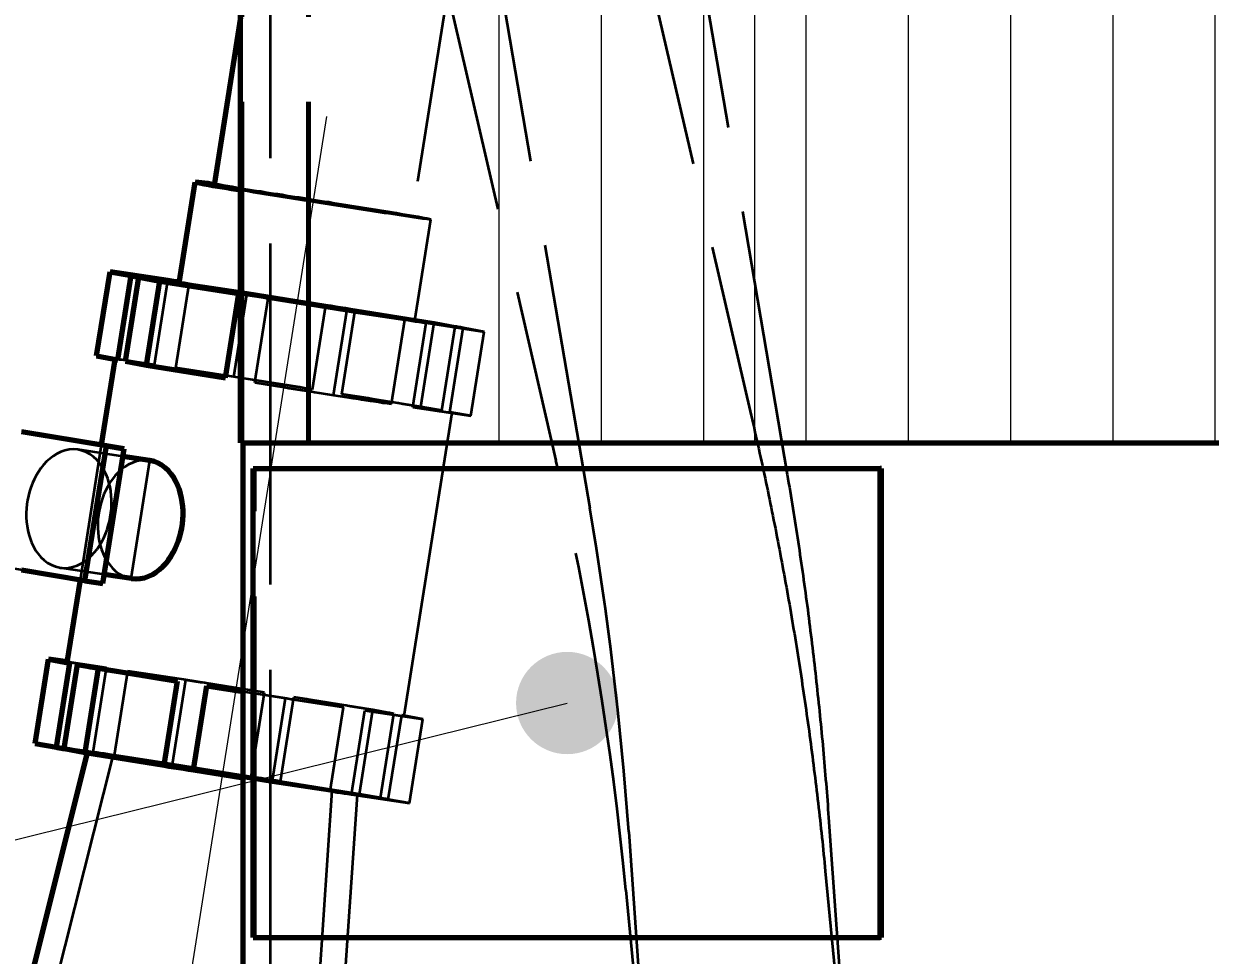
# Model space of a CAD drawing. Header units: millimetres. Extents: x 0 to 2382, y 0 to 420.
# Drawn here: x 144.43 to 158.43, y 237.65 to 248.58 of the extents above; entities that cross this region are included whole.
import ezdxf

# ---------------------------------------------------------------- set-up
doc = ezdxf.new("R2010")
doc.units = ezdxf.units.MM
doc.linetypes.add('IRAM-E-TRAZOS', pattern=[5, 4, -1])
doc.linetypes.add('IRAM-F-TRAZO-PUNTO', pattern=[20, 15, -2, 1, -2])
for name, color, linetype, lineweight in [('01-VISIBLE', 7, 'CONTINUOUS', 70), ('02-OCULTA', 4, 'IRAM-E-TRAZOS', 35), ('03-EJE', 1, 'IRAM-F-TRAZO-PUNTO', 18), ('04-COTA', 3, 'CONTINUOUS', 18), ('05-RAYADO', 8, 'CONTINUOUS', 18), ('08-FINA', 5, 'CONTINUOUS', 18)]:
    doc.layers.add(name, color=color, linetype=linetype, lineweight=lineweight)
doc.styles.add('ISO3098', font='isocpeur.ttf')
doc.dimstyles.new('FLAMA-IRAM', dxfattribs={"dimtxt": 3.5, "dimasz": 3.5, "dimexe": 2, "dimexo": 1.5, "dimgap": 1, "dimtad": 1, "dimdec": 1, "dimtxsty": 'ISO3098', "dimblk": 'IRAM_FLECHA', "dimblk1": 'IRAM_FLECHA', "dimblk2": 'IRAM_FLECHA', "dimcen": 2.5, "dimclrd": 256, "dimclre": 256, "dimclrt": 256, "dimazin": 3, "dimtfac": 1, "dimtmove": 0, "dimatfit": 3, "dimlwd": 18, "dimlwe": 18})

# ---------------------------------------------------------------- blocks, each defined once
blk = doc.blocks.new('IRAM_FLECHA')
blk.add_solid([(0, 0), (-1, 0.125), (-1, -0.125)])

msp = doc.modelspace()

# ---------------------------------------------------------------- hatches: boundary and pattern name
at = {"layer": '05-RAYADO'}
h = msp.add_hatch(dxfattribs=at)
h.set_pattern_fill('ANSI31', scale=0.94488, angle=45)
h.paths.add_polyline_path([(178.217, 243.66), (178.217, 264.34), (147.783, 264.34), (147.783, 243.66)])
h = msp.add_hatch(dxfattribs=at)
h.set_pattern_fill('ANSI31', scale=0.377953, angle=45)
h.paths.add_polyline_path([(175.944, 243.66), (175.944, 264.34), (150.056, 264.34), (150.056, 243.66)])
at = {"layer": '08-FINA'}
h = msp.add_hatch(color=7, dxfattribs=at)
h.dxf.hatch_style = 1
edge = h.paths.add_edge_path()
edge.add_arc((150.8, 240.61), 0.6, 0, 360)

# ---------------------------------------------------------------- linework, layer by layer
at = {"layer": '01-VISIBLE'}
for p, q in [((146.97, 243.66), (146.97, 264.34)), ((146.97, 248.652), (146.659, 246.686)), ((146.249, 245.536), (146.436, 246.721)), ((145.281, 244.681), (145.438, 245.668)), ((146.116, 245.566), (145.438, 245.668)), ((145.438, 245.668), (145.685, 245.623)), ((145.528, 244.635), (145.685, 245.623)), ((145.62, 244.618), (145.776, 245.606)), ((145.776, 245.606), (146.023, 245.56)), ((145.867, 244.572), (146.023, 245.56)), ((146.023, 245.56), (146.948, 245.412)), ((146.792, 244.424), (146.948, 245.412)), ((145.281, 244.681), (145.528, 244.635)), ((145.34, 243.637), (145.499, 244.64)), ((145.62, 244.618), (145.867, 244.572)), ((145.867, 244.572), (146.792, 244.424)), ((145.604, 243.593), (144.4, 243.792)), ((145.395, 243.625), (144.4, 243.789)), ((145.144, 242.045), (145.395, 243.625)), ((145.354, 242.013), (145.604, 243.593)), ((145.395, 243.625), (145.604, 243.593)), ((147, 232.587), (147, 243.66)), ((145.9, 243.455), (145.59, 243.502)), ((147.115, 237.86), (147.115, 243.36)), ((154.469, 237.86), (154.469, 243.36)), ((154.485, 243.36), (154.469, 243.36)), ((154.485, 237.86), (154.485, 243.36)), ((145.144, 242.045), (144.4, 242.168)), ((144.936, 241.086), (145.09, 242.054)), ((145.144, 242.045), (145.354, 242.013)), ((145.69, 242.071), (145.371, 242.119)), ((144.562, 240.137), (144.718, 241.125)), ((144.718, 241.125), (144.965, 241.079)), ((144.937, 241.092), (144.718, 241.125)), ((144.809, 240.092), (144.965, 241.079)), ((144.9, 240.075), (145.057, 241.062)), ((145.057, 241.062), (145.304, 241.017)), ((145.147, 240.029), (145.304, 241.017)), ((145.304, 241.017), (146.229, 240.868)), ((146.072, 239.881), (146.229, 240.868)), ((146.416, 239.826), (146.572, 240.813)), ((146.572, 240.813), (147, 240.745)), ((144.562, 240.137), (144.809, 240.092)), ((144.9, 240.075), (145.147, 240.029)), ((145.172, 240.025), (144.4, 236.96)), ((145.147, 240.029), (146.072, 239.881)), ((146.416, 239.826), (147, 239.732)), ((154.485, 237.86), (154.469, 237.86))]:
    msp.add_line(p, q, dxfattribs=at)
for points in [[(146.659, 246.691), (146.622, 246.696), (146.585, 246.702), (146.548, 246.707), (146.511, 246.712), (146.474, 246.717), (146.436, 246.721)], [(146.436, 246.721), (146.489, 246.71), (146.543, 246.7), (146.596, 246.691), (146.649, 246.682), (146.703, 246.673), (146.756, 246.664), (146.81, 246.655), (146.863, 246.646), (146.917, 246.637), (146.97, 246.628)], [(146.97, 246.631), (146.918, 246.639), (146.866, 246.648), (146.814, 246.657), (146.762, 246.666), (146.71, 246.675), (146.659, 246.686)], [(145.685, 245.623), (145.7, 245.62), (145.715, 245.617), (145.73, 245.614), (145.746, 245.611), (145.761, 245.608), (145.776, 245.606)], [(146.25, 245.545), (146.228, 245.549), (146.205, 245.552), (146.183, 245.556), (146.161, 245.559), (146.138, 245.562), (146.116, 245.566)], [(146.249, 245.536), (146.3, 245.525), (146.351, 245.516), (146.403, 245.507), (146.454, 245.498), (146.506, 245.489), (146.557, 245.48), (146.609, 245.472), (146.66, 245.463), (146.712, 245.455), (146.764, 245.446), (146.815, 245.438), (146.867, 245.429), (146.918, 245.421), (146.97, 245.413)], [(146.948, 245.412), (146.952, 245.411), (146.955, 245.41), (146.959, 245.41), (146.963, 245.409), (146.966, 245.409), (146.97, 245.408)], [(146.97, 243.66), (147.02, 243.66), (147.07, 243.66), (147.12, 243.66), (147.17, 243.66), (147.22, 243.66), (147.271, 243.66), (147.321, 243.66), (147.371, 243.66), (147.421, 243.66), (147.471, 243.66), (147.521, 243.66), (147.571, 243.66), (147.621, 243.66), (147.671, 243.66), (147.721, 243.66), (147.772, 243.66), (147.822, 243.66), (147.872, 243.66), (147.922, 243.66), (147.972, 243.66), (148.022, 243.66), (148.072, 243.66), (148.122, 243.66), (148.172, 243.66), (148.222, 243.66), (148.272, 243.66), (148.323, 243.66), (148.373, 243.66), (148.423, 243.66), (148.473, 243.66), (148.523, 243.66), (148.573, 243.66), (148.623, 243.66), (148.673, 243.66), (148.723, 243.66), (148.773, 243.66), (148.824, 243.66), (148.874, 243.66), (148.924, 243.66), (148.974, 243.66), (149.024, 243.66), (149.074, 243.66), (149.124, 243.66), (149.174, 243.66), (149.224, 243.66), (149.274, 243.66), (149.324, 243.66), (149.375, 243.66), (149.425, 243.66), (149.475, 243.66), (149.525, 243.66), (149.575, 243.66), (149.625, 243.66), (149.675, 243.66), (149.725, 243.66), (149.775, 243.66), (149.825, 243.66), (149.875, 243.66), (149.926, 243.66), (149.976, 243.66), (150.026, 243.66), (150.076, 243.66), (150.126, 243.66), (150.176, 243.66), (150.226, 243.66), (150.276, 243.66), (150.326, 243.66), (150.376, 243.66), (150.427, 243.66), (150.477, 243.66), (150.527, 243.66), (150.577, 243.66), (150.627, 243.66), (150.677, 243.66), (150.727, 243.66), (150.777, 243.66), (150.827, 243.66), (150.877, 243.66), (150.927, 243.66), (150.978, 243.66), (151.028, 243.66), (151.078, 243.66), (151.128, 243.66), (151.178, 243.66), (151.228, 243.66), (151.278, 243.66), (151.328, 243.66), (151.378, 243.66), (151.428, 243.66), (151.479, 243.66), (151.529, 243.66), (151.579, 243.66), (151.629, 243.66), (151.679, 243.66), (151.729, 243.66), (151.779, 243.66), (151.829, 243.66), (151.879, 243.66), (151.929, 243.66), (151.979, 243.66), (152.03, 243.66), (152.08, 243.66), (152.13, 243.66), (152.18, 243.66), (152.23, 243.66), (152.28, 243.66), (152.33, 243.66), (152.38, 243.66), (152.43, 243.66), (152.48, 243.66), (152.531, 243.66), (152.581, 243.66), (152.631, 243.66), (152.681, 243.66), (152.731, 243.66), (152.781, 243.66), (152.831, 243.66), (152.881, 243.66), (152.931, 243.66), (152.981, 243.66), (153.031, 243.66), (153.082, 243.66), (153.132, 243.66), (153.182, 243.66), (153.232, 243.66), (153.282, 243.66), (153.332, 243.66), (153.382, 243.66), (153.432, 243.66), (153.482, 243.66), (153.532, 243.66), (153.582, 243.66), (153.633, 243.66), (153.683, 243.66), (153.733, 243.66), (153.783, 243.66), (153.833, 243.66), (153.883, 243.66), (153.933, 243.66), (153.983, 243.66), (154.033, 243.66), (154.083, 243.66), (154.134, 243.66), (154.184, 243.66), (154.234, 243.66), (154.284, 243.66), (154.334, 243.66), (154.384, 243.66), (154.434, 243.66), (154.484, 243.66), (154.534, 243.66), (154.584, 243.66), (154.634, 243.66), (154.685, 243.66), (154.735, 243.66), (154.785, 243.66), (154.835, 243.66), (154.885, 243.66), (154.935, 243.66), (154.985, 243.66), (155.035, 243.66), (155.085, 243.66), (155.135, 243.66), (155.186, 243.66), (155.236, 243.66), (155.286, 243.66), (155.336, 243.66), (155.386, 243.66), (155.436, 243.66), (155.486, 243.66), (155.536, 243.66), (155.586, 243.66), (155.636, 243.66), (155.686, 243.66), (155.737, 243.66), (155.787, 243.66), (155.837, 243.66), (155.887, 243.66), (155.937, 243.66), (155.987, 243.66), (156.037, 243.66), (156.087, 243.66), (156.137, 243.66), (156.187, 243.66), (156.238, 243.66), (156.288, 243.66), (156.338, 243.66), (156.388, 243.66), (156.438, 243.66), (156.488, 243.66), (156.538, 243.66), (156.588, 243.66), (156.638, 243.66), (156.688, 243.66), (156.738, 243.66), (156.789, 243.66), (156.839, 243.66), (156.889, 243.66), (156.939, 243.66), (156.989, 243.66), (157.039, 243.66), (157.089, 243.66), (157.139, 243.66), (157.189, 243.66), (157.239, 243.66), (157.289, 243.66), (157.34, 243.66), (157.39, 243.66), (157.44, 243.66), (157.49, 243.66), (157.54, 243.66), (157.59, 243.66), (157.64, 243.66), (157.69, 243.66), (157.74, 243.66), (157.79, 243.66), (157.841, 243.66), (157.891, 243.66), (157.941, 243.66), (157.991, 243.66), (158.041, 243.66), (158.091, 243.66), (158.141, 243.66), (158.191, 243.66), (158.241, 243.66), (158.291, 243.66), (158.341, 243.66), (158.392, 243.66), (158.442, 243.66)], [(145.69, 242.071), (145.741, 242.067), (145.792, 242.07), (145.842, 242.08), (145.89, 242.097), (145.936, 242.119), (145.979, 242.146), (146.02, 242.177), (146.057, 242.211), (146.092, 242.248), (146.124, 242.288), (146.153, 242.33), (146.179, 242.374), (146.202, 242.419), (146.223, 242.466), (146.241, 242.513), (146.257, 242.562), (146.27, 242.611), (146.28, 242.661), (146.288, 242.711), (146.293, 242.762), (146.295, 242.813), (146.295, 242.864), (146.292, 242.915), (146.286, 242.966), (146.278, 243.016), (146.266, 243.065), (146.251, 243.114), (146.233, 243.162), (146.211, 243.208), (146.186, 243.252), (146.156, 243.294), (146.123, 243.333), (146.086, 243.368), (146.046, 243.398), (146.001, 243.423), (145.954, 243.442), (145.905, 243.454)], [(145.905, 243.454), (145.904, 243.454), (145.903, 243.454), (145.902, 243.454), (145.901, 243.455), (145.901, 243.455), (145.9, 243.455)], [(147.115, 243.36), (147.165, 243.36), (147.215, 243.36), (147.265, 243.36), (147.315, 243.36), (147.365, 243.36), (147.415, 243.36), (147.465, 243.36), (147.515, 243.36), (147.565, 243.36), (147.615, 243.36), (147.665, 243.36), (147.715, 243.36), (147.765, 243.36), (147.815, 243.36), (147.865, 243.36), (147.915, 243.36), (147.966, 243.36), (148.016, 243.36), (148.066, 243.36), (148.116, 243.36), (148.166, 243.36), (148.216, 243.36), (148.266, 243.36), (148.316, 243.36), (148.366, 243.36), (148.416, 243.36), (148.466, 243.36), (148.516, 243.36), (148.566, 243.36), (148.616, 243.36), (148.666, 243.36), (148.716, 243.36), (148.766, 243.36), (148.816, 243.36), (148.866, 243.36), (148.916, 243.36), (148.966, 243.36), (149.016, 243.36), (149.066, 243.36), (149.116, 243.36), (149.166, 243.36), (149.216, 243.36), (149.266, 243.36), (149.316, 243.36), (149.366, 243.36), (149.416, 243.36), (149.466, 243.36), (149.516, 243.36), (149.566, 243.36), (149.616, 243.36), (149.666, 243.36), (149.716, 243.36), (149.767, 243.36), (149.817, 243.36), (149.867, 243.36), (149.917, 243.36), (149.967, 243.36), (150.017, 243.36), (150.067, 243.36), (150.117, 243.36), (150.167, 243.36), (150.217, 243.36), (150.267, 243.36), (150.317, 243.36), (150.367, 243.36), (150.417, 243.36), (150.467, 243.36), (150.517, 243.36), (150.567, 243.36), (150.617, 243.36), (150.667, 243.36), (150.717, 243.36), (150.767, 243.36), (150.817, 243.36), (150.867, 243.36), (150.917, 243.36), (150.967, 243.36), (151.017, 243.36), (151.067, 243.36), (151.117, 243.36), (151.167, 243.36), (151.217, 243.36), (151.267, 243.36), (151.317, 243.36), (151.367, 243.36), (151.417, 243.36), (151.467, 243.36), (151.517, 243.36), (151.568, 243.36), (151.618, 243.36), (151.668, 243.36), (151.718, 243.36), (151.768, 243.36), (151.818, 243.36), (151.868, 243.36), (151.918, 243.36), (151.968, 243.36), (152.018, 243.36), (152.068, 243.36), (152.118, 243.36), (152.168, 243.36), (152.218, 243.36), (152.268, 243.36), (152.318, 243.36), (152.368, 243.36), (152.418, 243.36), (152.468, 243.36), (152.518, 243.36), (152.568, 243.36), (152.618, 243.36), (152.668, 243.36), (152.718, 243.36), (152.768, 243.36), (152.818, 243.36), (152.868, 243.36), (152.918, 243.36), (152.968, 243.36), (153.018, 243.36), (153.068, 243.36), (153.118, 243.36), (153.168, 243.36), (153.218, 243.36), (153.268, 243.36), (153.318, 243.36), (153.369, 243.36), (153.419, 243.36), (153.469, 243.36), (153.519, 243.36), (153.569, 243.36), (153.619, 243.36), (153.669, 243.36), (153.719, 243.36), (153.769, 243.36), (153.819, 243.36), (153.869, 243.36), (153.919, 243.36), (153.969, 243.36), (154.019, 243.36), (154.069, 243.36), (154.119, 243.36), (154.169, 243.36), (154.219, 243.36), (154.269, 243.36), (154.319, 243.36), (154.369, 243.36), (154.419, 243.36), (154.469, 243.36)], [(145.686, 242.071), (145.686, 242.071), (145.687, 242.071), (145.688, 242.071), (145.689, 242.071), (145.69, 242.071), (145.69, 242.071)], [(144.936, 241.086), (144.941, 241.085), (144.946, 241.083), (144.951, 241.082), (144.955, 241.081), (144.96, 241.08), (144.965, 241.079)], [(145.057, 241.062), (145.108, 241.053), (145.159, 241.045), (145.209, 241.036), (145.26, 241.027), (145.311, 241.019), (145.362, 241.01), (145.413, 241.001), (145.464, 240.993), (145.515, 240.985), (145.566, 240.976), (145.617, 240.968), (145.668, 240.959), (145.719, 240.951), (145.77, 240.943), (145.821, 240.934), (145.872, 240.926), (145.923, 240.918), (145.974, 240.909), (146.025, 240.901), (146.076, 240.893), (146.127, 240.885), (146.178, 240.877), (146.229, 240.868)], [(146.572, 240.813), (146.626, 240.805), (146.679, 240.796), (146.733, 240.788), (146.786, 240.779), (146.84, 240.771), (146.893, 240.762), (146.947, 240.754), (147, 240.745)], [(144.809, 240.092), (144.824, 240.089), (144.839, 240.086), (144.854, 240.083), (144.87, 240.08), (144.885, 240.077), (144.9, 240.075)], [(146.072, 239.881), (146.129, 239.871), (146.187, 239.862), (146.244, 239.853), (146.301, 239.844), (146.359, 239.835), (146.416, 239.826)], [(147.115, 237.86), (147.165, 237.86), (147.215, 237.86), (147.265, 237.86), (147.315, 237.86), (147.365, 237.86), (147.415, 237.86), (147.465, 237.86), (147.515, 237.86), (147.565, 237.86), (147.615, 237.86), (147.665, 237.86), (147.715, 237.86), (147.765, 237.86), (147.815, 237.86), (147.865, 237.86), (147.915, 237.86), (147.966, 237.86), (148.016, 237.86), (148.066, 237.86), (148.116, 237.86), (148.166, 237.86), (148.216, 237.86), (148.266, 237.86), (148.316, 237.86), (148.366, 237.86), (148.416, 237.86), (148.466, 237.86), (148.516, 237.86), (148.566, 237.86), (148.616, 237.86), (148.666, 237.86), (148.716, 237.86), (148.766, 237.86), (148.816, 237.86), (148.866, 237.86), (148.916, 237.86), (148.966, 237.86), (149.016, 237.86), (149.066, 237.86), (149.116, 237.86), (149.166, 237.86), (149.216, 237.86), (149.266, 237.86), (149.316, 237.86), (149.366, 237.86), (149.416, 237.86), (149.466, 237.86), (149.516, 237.86), (149.566, 237.86), (149.616, 237.86), (149.666, 237.86), (149.716, 237.86), (149.767, 237.86), (149.817, 237.86), (149.867, 237.86), (149.917, 237.86), (149.967, 237.86), (150.017, 237.86), (150.067, 237.86), (150.117, 237.86), (150.167, 237.86), (150.217, 237.86), (150.267, 237.86), (150.317, 237.86), (150.367, 237.86), (150.417, 237.86), (150.467, 237.86), (150.517, 237.86), (150.567, 237.86), (150.617, 237.86), (150.667, 237.86), (150.717, 237.86), (150.767, 237.86), (150.817, 237.86), (150.867, 237.86), (150.917, 237.86), (150.967, 237.86), (151.017, 237.86), (151.067, 237.86), (151.117, 237.86), (151.167, 237.86), (151.217, 237.86), (151.267, 237.86), (151.317, 237.86), (151.367, 237.86), (151.417, 237.86), (151.467, 237.86), (151.517, 237.86), (151.568, 237.86), (151.618, 237.86), (151.668, 237.86), (151.718, 237.86), (151.768, 237.86), (151.818, 237.86), (151.868, 237.86), (151.918, 237.86), (151.968, 237.86), (152.018, 237.86), (152.068, 237.86), (152.118, 237.86), (152.168, 237.86), (152.218, 237.86), (152.268, 237.86), (152.318, 237.86), (152.368, 237.86), (152.418, 237.86), (152.468, 237.86), (152.518, 237.86), (152.568, 237.86), (152.618, 237.86), (152.668, 237.86), (152.718, 237.86), (152.768, 237.86), (152.818, 237.86), (152.868, 237.86), (152.918, 237.86), (152.968, 237.86), (153.018, 237.86), (153.068, 237.86), (153.118, 237.86), (153.168, 237.86), (153.218, 237.86), (153.268, 237.86), (153.318, 237.86), (153.369, 237.86), (153.419, 237.86), (153.469, 237.86), (153.519, 237.86), (153.569, 237.86), (153.619, 237.86), (153.669, 237.86), (153.719, 237.86), (153.769, 237.86), (153.819, 237.86), (153.869, 237.86), (153.919, 237.86), (153.969, 237.86), (154.019, 237.86), (154.069, 237.86), (154.119, 237.86), (154.169, 237.86), (154.219, 237.86), (154.269, 237.86), (154.319, 237.86), (154.369, 237.86), (154.419, 237.86), (154.469, 237.86)]]:
    msp.add_lwpolyline(points, dxfattribs=at)
at = {"layer": '02-OCULTA'}
for p, q in [((147.32, 227), (147.32, 291)), ((153.581, 275.37), (148.98, 246.318)), ((147, 243.66), (147, 264.34)), ((147, 243.66), (147, 264.34)), ((147.755, 243.66), (147.755, 264.34)), ((147.783, 243.66), (147.783, 264.34)), ((152.013, 251.304), (153.381, 243.291)), ((152.013, 251.304), (153.381, 243.291)), ((149.696, 250.909), (151.064, 242.896)), ((149.696, 250.909), (151.064, 242.896)), ((151.376, 250.83), (152.957, 243.983)), ((149.086, 250.301), (150.668, 243.454)), ((149.014, 245.098), (149.202, 246.283)), ((145.959, 244.578), (146.116, 245.566)), ((146.211, 244.54), (146.368, 245.528)), ((147.046, 245.425), (146.368, 245.528)), ((146.889, 244.437), (147.046, 245.425)), ((147.971, 245.277), (147.046, 245.425)), ((147.136, 244.369), (147.292, 245.356)), ((147.292, 245.356), (148.217, 245.208)), ((147.814, 244.289), (147.971, 245.277)), ((148.06, 244.221), (148.217, 245.208)), ((148.158, 244.234), (148.315, 245.222)), ((148.217, 245.208), (148.895, 245.106)), ((149.239, 245.073), (148.315, 245.222)), ((148.738, 244.118), (148.895, 245.106)), ((148.991, 244.08), (149.147, 245.068)), ((149.083, 244.086), (149.239, 245.073)), ((149.147, 245.068), (149.825, 244.965)), ((149.486, 245.028), (149.239, 245.073)), ((149.33, 244.04), (149.486, 245.028)), ((149.422, 244.023), (149.578, 245.011)), ((149.825, 244.965), (149.578, 245.011)), ((149.669, 243.977), (149.825, 244.965)), ((145.959, 244.578), (145.281, 244.681)), ((145.499, 244.64), (145.5, 244.642)), ((146.889, 244.437), (146.211, 244.54)), ((147.814, 244.289), (146.889, 244.437)), ((147.136, 244.369), (148.06, 244.221)), ((148.06, 244.221), (148.738, 244.118)), ((149.083, 244.086), (148.158, 244.234)), ((148.887, 240.46), (149.45, 244.016)), ((148.991, 244.08), (149.669, 243.977)), ((149.33, 244.04), (149.083, 244.086)), ((149.669, 243.977), (149.422, 244.023)), ((145.59, 243.502), (145.061, 243.582)), ((145.09, 242.054), (145.34, 243.637)), ((147.783, 243.66), (147.755, 243.66)), ((145.686, 242.071), (145.905, 243.454)), ((147.145, 243.36), (147.115, 243.36)), ((147.145, 237.86), (147.145, 243.36)), ((145.354, 242.013), (141.866, 242.59)), ((145.371, 242.119), (144.851, 242.197)), ((145.396, 241.022), (144.937, 241.092)), ((145.24, 240.035), (145.396, 241.022)), ((145.492, 239.997), (145.648, 240.984)), ((146.326, 240.882), (145.648, 240.984)), ((146.17, 239.894), (146.326, 240.882)), ((147.251, 240.734), (146.326, 240.882)), ((147, 240.745), (147.497, 240.665)), ((147.095, 239.746), (147.251, 240.734)), ((147.341, 239.677), (147.497, 240.665)), ((147.439, 239.691), (147.595, 240.678)), ((147.497, 240.665), (148.175, 240.562)), ((148.52, 240.53), (147.595, 240.678)), ((148.019, 239.575), (148.175, 240.562)), ((148.271, 239.537), (148.427, 240.524)), ((148.363, 239.542), (148.52, 240.53)), ((148.427, 240.524), (149.105, 240.422)), ((148.767, 240.484), (148.52, 240.53)), ((148.61, 239.497), (148.767, 240.484)), ((148.702, 239.48), (148.859, 240.467)), ((149.105, 240.422), (148.859, 240.467)), ((148.949, 239.434), (149.105, 240.422)), ((145.24, 240.035), (144.562, 240.137)), ((145.471, 239.989), (140.565, 220.517)), ((145.175, 240.036), (145.172, 240.025)), ((146.17, 239.894), (145.492, 239.997)), ((147.095, 239.746), (146.17, 239.894)), ((147, 239.732), (147.341, 239.677)), ((147.341, 239.677), (148.019, 239.575)), ((148.363, 239.542), (147.439, 239.691)), ((148.039, 239.582), (146.689, 219.547)), ((148.336, 239.535), (147.316, 224.408)), ((148.271, 239.537), (148.949, 239.434)), ((148.61, 239.497), (148.363, 239.542)), ((148.949, 239.434), (148.702, 239.48)), ((153.865, 239.266), (154.085, 236.163)), ((153.865, 239.266), (154.085, 236.163)), ((151.521, 239.101), (151.741, 235.998)), ((151.521, 239.101), (151.741, 235.998)), ((153.826, 238.638), (154.031, 236.5)), ((151.487, 238.414), (151.692, 236.276)), ((147.145, 237.86), (147.115, 237.86))]:
    msp.add_line(p, q, dxfattribs=at)
for points in [[(148.798, 246.354), (148.748, 246.362), (148.699, 246.37), (148.649, 246.378), (148.599, 246.386), (148.55, 246.395), (148.5, 246.403), (148.45, 246.411), (148.4, 246.419), (148.351, 246.427), (148.301, 246.435), (148.251, 246.443), (148.202, 246.451), (148.152, 246.459), (148.102, 246.467), (148.052, 246.475), (148.003, 246.483), (147.953, 246.49), (147.903, 246.498), (147.854, 246.506), (147.804, 246.514), (147.754, 246.522), (147.704, 246.53), (147.655, 246.538), (147.605, 246.545), (147.555, 246.553), (147.505, 246.561), (147.456, 246.569), (147.406, 246.577), (147.356, 246.584), (147.306, 246.592), (147.257, 246.6), (147.207, 246.608), (147.157, 246.615), (147.107, 246.623), (147.058, 246.631), (147.008, 246.638), (146.958, 246.646), (146.908, 246.653), (146.859, 246.661), (146.809, 246.669), (146.759, 246.676), (146.709, 246.683), (146.659, 246.691)], [(146.659, 246.686), (146.708, 246.68), (146.758, 246.673), (146.807, 246.666), (146.857, 246.659), (146.906, 246.652), (146.956, 246.644), (147.005, 246.637), (147.054, 246.629), (147.104, 246.622), (147.153, 246.614), (147.203, 246.606), (147.252, 246.599), (147.302, 246.591), (147.351, 246.584), (147.4, 246.576), (147.45, 246.568), (147.499, 246.56), (147.549, 246.553), (147.598, 246.545), (147.647, 246.537), (147.697, 246.529), (147.746, 246.522), (147.796, 246.514), (147.845, 246.506), (147.894, 246.498), (147.944, 246.49), (147.993, 246.482), (148.043, 246.475), (148.092, 246.467), (148.141, 246.459), (148.191, 246.451), (148.24, 246.443), (148.289, 246.435), (148.339, 246.427), (148.388, 246.419), (148.438, 246.411), (148.487, 246.403), (148.536, 246.395), (148.586, 246.387), (148.635, 246.378), (148.684, 246.37), (148.734, 246.362), (148.783, 246.354), (148.832, 246.345), (148.881, 246.337), (148.931, 246.328), (148.98, 246.318)], [(148.98, 246.318), (148.929, 246.324), (148.879, 246.331), (148.828, 246.338), (148.778, 246.345), (148.728, 246.353), (148.678, 246.36), (148.627, 246.368), (148.577, 246.375), (148.527, 246.383), (148.476, 246.391), (148.426, 246.399), (148.376, 246.406), (148.326, 246.414), (148.275, 246.422), (148.225, 246.43), (148.175, 246.438), (148.125, 246.445), (148.075, 246.453), (148.024, 246.461), (147.974, 246.469), (147.924, 246.477), (147.874, 246.485), (147.823, 246.493), (147.773, 246.501), (147.723, 246.509), (147.673, 246.517), (147.623, 246.525), (147.572, 246.533), (147.522, 246.541), (147.472, 246.549), (147.422, 246.557), (147.371, 246.565), (147.321, 246.573), (147.271, 246.581), (147.221, 246.589), (147.171, 246.598), (147.121, 246.606), (147.07, 246.614), (147.02, 246.622), (146.97, 246.631)], [(146.97, 246.628), (147.02, 246.62), (147.069, 246.612), (147.119, 246.604), (147.168, 246.596), (147.218, 246.588), (147.267, 246.58), (147.317, 246.572), (147.366, 246.564), (147.416, 246.556), (147.465, 246.548), (147.515, 246.54), (147.565, 246.532), (147.614, 246.524), (147.664, 246.517), (147.713, 246.509), (147.763, 246.501), (147.812, 246.493), (147.862, 246.485), (147.912, 246.477), (147.961, 246.469), (148.011, 246.462), (148.06, 246.454), (148.11, 246.446), (148.159, 246.438), (148.209, 246.431), (148.259, 246.423), (148.308, 246.415), (148.358, 246.407), (148.407, 246.4), (148.457, 246.392), (148.507, 246.384), (148.556, 246.377), (148.606, 246.369), (148.655, 246.361), (148.705, 246.354), (148.755, 246.346), (148.804, 246.339), (148.854, 246.331), (148.904, 246.324), (148.953, 246.317), (149.003, 246.309), (149.053, 246.302), (149.102, 246.295), (149.152, 246.288), (149.202, 246.283)], [(149.202, 246.283), (149.152, 246.293), (149.101, 246.302), (149.051, 246.311), (149, 246.32), (148.95, 246.328), (148.899, 246.337), (148.849, 246.345), (148.798, 246.354)], [(148.61, 245.169), (148.56, 245.177), (148.51, 245.185), (148.46, 245.193), (148.409, 245.202), (148.359, 245.21), (148.309, 245.218), (148.259, 245.226), (148.209, 245.234), (148.159, 245.242), (148.108, 245.25), (148.058, 245.258), (148.008, 245.266), (147.958, 245.275), (147.907, 245.283), (147.857, 245.291), (147.807, 245.299), (147.757, 245.307), (147.707, 245.315), (147.656, 245.323), (147.606, 245.33), (147.556, 245.338), (147.506, 245.346), (147.455, 245.354), (147.405, 245.362), (147.355, 245.37), (147.305, 245.378), (147.254, 245.386), (147.204, 245.394), (147.154, 245.401), (147.104, 245.409), (147.053, 245.417), (147.003, 245.425), (146.953, 245.433), (146.903, 245.44), (146.852, 245.448), (146.802, 245.456), (146.752, 245.464), (146.702, 245.471), (146.651, 245.479), (146.601, 245.486), (146.551, 245.494), (146.5, 245.501), (146.45, 245.509), (146.4, 245.516), (146.349, 245.523), (146.299, 245.53), (146.249, 245.536)], [(146.368, 245.528), (146.348, 245.531), (146.329, 245.534), (146.309, 245.537), (146.289, 245.539), (146.27, 245.542), (146.25, 245.545)], [(146.97, 245.413), (147.02, 245.405), (147.07, 245.397), (147.119, 245.389), (147.169, 245.38), (147.219, 245.372), (147.269, 245.364), (147.319, 245.357), (147.368, 245.349), (147.418, 245.341), (147.468, 245.333), (147.518, 245.325), (147.568, 245.317), (147.618, 245.309), (147.667, 245.301), (147.717, 245.293), (147.767, 245.285), (147.817, 245.277), (147.867, 245.27), (147.917, 245.262), (147.966, 245.254), (148.016, 245.246), (148.066, 245.238), (148.116, 245.231), (148.166, 245.223), (148.216, 245.215), (148.266, 245.207), (148.315, 245.2), (148.365, 245.192), (148.415, 245.184), (148.465, 245.177), (148.515, 245.169), (148.565, 245.161), (148.615, 245.154), (148.664, 245.146), (148.714, 245.139), (148.764, 245.132), (148.814, 245.124), (148.864, 245.117), (148.914, 245.11), (148.964, 245.103), (149.014, 245.098)], [(146.97, 245.408), (147.024, 245.399), (147.077, 245.391), (147.131, 245.382), (147.185, 245.374), (147.238, 245.365), (147.292, 245.356)], [(148.315, 245.222), (148.257, 245.231), (148.2, 245.24), (148.143, 245.249), (148.085, 245.258), (148.028, 245.268), (147.971, 245.277)], [(149.014, 245.098), (148.964, 245.108), (148.914, 245.117), (148.863, 245.126), (148.813, 245.135), (148.762, 245.143), (148.711, 245.152), (148.661, 245.16), (148.61, 245.169)], [(148.895, 245.106), (148.937, 245.099), (148.979, 245.093), (149.021, 245.086), (149.063, 245.08), (149.105, 245.074), (149.147, 245.068)], [(149.578, 245.011), (149.563, 245.014), (149.548, 245.017), (149.532, 245.019), (149.517, 245.022), (149.502, 245.025), (149.486, 245.028)], [(145.959, 244.578), (145.908, 244.586), (145.857, 244.593), (145.806, 244.601), (145.755, 244.608), (145.704, 244.616), (145.653, 244.623), (145.602, 244.63), (145.551, 244.637), (145.5, 244.642)], [(145.5, 244.642), (145.504, 244.64), (145.509, 244.639), (145.514, 244.638), (145.519, 244.637), (145.523, 244.636), (145.528, 244.635)], [(145.62, 244.618), (145.671, 244.609), (145.722, 244.6), (145.773, 244.591), (145.824, 244.583), (145.874, 244.574), (145.925, 244.566), (145.976, 244.557), (146.027, 244.549), (146.078, 244.54), (146.129, 244.532), (146.18, 244.523), (146.231, 244.515), (146.282, 244.507), (146.333, 244.498), (146.384, 244.49), (146.435, 244.482), (146.486, 244.473), (146.537, 244.465), (146.588, 244.457), (146.639, 244.449), (146.69, 244.44), (146.741, 244.432), (146.792, 244.424)], [(147.814, 244.289), (147.764, 244.297), (147.714, 244.305), (147.664, 244.313), (147.614, 244.321), (147.564, 244.329), (147.514, 244.337), (147.464, 244.345), (147.414, 244.353), (147.364, 244.361), (147.314, 244.369), (147.263, 244.376), (147.213, 244.384), (147.163, 244.392), (147.113, 244.4), (147.063, 244.408), (147.013, 244.416), (146.963, 244.424), (146.913, 244.431), (146.863, 244.439), (146.813, 244.447), (146.763, 244.455), (146.712, 244.463), (146.662, 244.47), (146.612, 244.478), (146.562, 244.486), (146.512, 244.494), (146.462, 244.501), (146.412, 244.509), (146.362, 244.517), (146.312, 244.525), (146.262, 244.532), (146.211, 244.54)], [(147.136, 244.369), (147.186, 244.361), (147.236, 244.353), (147.286, 244.345), (147.336, 244.337), (147.386, 244.329), (147.436, 244.321), (147.486, 244.313), (147.536, 244.305), (147.586, 244.297), (147.636, 244.289), (147.686, 244.281), (147.736, 244.274), (147.787, 244.266), (147.837, 244.258), (147.887, 244.25), (147.937, 244.242), (147.987, 244.234), (148.037, 244.226), (148.087, 244.219), (148.137, 244.211), (148.187, 244.203), (148.237, 244.195), (148.287, 244.187), (148.338, 244.18), (148.388, 244.172), (148.438, 244.164), (148.488, 244.156), (148.538, 244.149), (148.588, 244.141), (148.638, 244.133), (148.688, 244.126), (148.738, 244.118)], [(148.873, 244.117), (148.822, 244.126), (148.771, 244.134), (148.72, 244.143), (148.669, 244.151), (148.618, 244.159), (148.567, 244.168), (148.516, 244.176), (148.465, 244.184), (148.414, 244.193), (148.363, 244.201), (148.311, 244.209), (148.26, 244.217), (148.209, 244.226), (148.158, 244.234)], [(149.33, 244.04), (149.279, 244.049), (149.229, 244.058), (149.178, 244.066), (149.127, 244.075), (149.076, 244.084), (149.026, 244.092), (148.975, 244.101), (148.924, 244.109), (148.873, 244.117)], [(148.991, 244.08), (149.042, 244.072), (149.093, 244.065), (149.144, 244.057), (149.195, 244.05), (149.246, 244.042), (149.297, 244.035), (149.348, 244.028), (149.399, 244.021), (149.45, 244.016)], [(149.45, 244.016), (149.446, 244.018), (149.441, 244.019), (149.436, 244.02), (149.431, 244.021), (149.427, 244.022), (149.422, 244.023)], [(152.957, 243.983), (152.969, 243.934), (152.98, 243.885), (152.991, 243.836), (153.002, 243.787), (153.013, 243.738), (153.024, 243.689), (153.035, 243.64), (153.046, 243.591), (153.057, 243.542), (153.067, 243.493), (153.078, 243.444), (153.089, 243.395), (153.099, 243.346), (153.11, 243.297), (153.12, 243.248), (153.13, 243.199), (153.141, 243.15), (153.151, 243.101), (153.161, 243.051), (153.171, 243.002), (153.181, 242.953), (153.191, 242.904), (153.201, 242.855), (153.211, 242.806), (153.221, 242.756), (153.231, 242.707), (153.241, 242.658), (153.25, 242.609), (153.26, 242.56), (153.269, 242.51), (153.279, 242.461), (153.288, 242.412), (153.298, 242.362), (153.307, 242.313), (153.316, 242.264), (153.325, 242.214), (153.334, 242.165), (153.343, 242.116), (153.352, 242.066), (153.361, 242.017), (153.37, 241.968), (153.379, 241.918), (153.388, 241.869), (153.396, 241.819), (153.405, 241.77), (153.414, 241.721), (153.422, 241.671), (153.43, 241.622), (153.439, 241.572), (153.447, 241.523), (153.455, 241.473), (153.464, 241.424), (153.472, 241.374), (153.48, 241.325), (153.488, 241.275), (153.496, 241.226), (153.504, 241.176), (153.512, 241.126), (153.519, 241.077), (153.527, 241.027), (153.535, 240.978), (153.542, 240.928), (153.55, 240.879), (153.557, 240.829), (153.565, 240.779), (153.572, 240.73), (153.579, 240.68), (153.587, 240.63), (153.594, 240.581), (153.601, 240.531), (153.608, 240.481), (153.615, 240.432), (153.622, 240.382), (153.629, 240.332), (153.636, 240.283), (153.642, 240.233), (153.649, 240.183), (153.656, 240.133), (153.662, 240.084), (153.669, 240.034), (153.675, 239.984), (153.682, 239.934), (153.688, 239.885), (153.694, 239.835), (153.7, 239.785), (153.707, 239.735), (153.713, 239.685), (153.719, 239.636), (153.725, 239.586), (153.731, 239.536), (153.736, 239.486), (153.742, 239.436), (153.748, 239.386), (153.754, 239.337), (153.759, 239.287), (153.765, 239.237), (153.77, 239.187), (153.776, 239.137), (153.781, 239.087), (153.786, 239.037), (153.792, 238.987), (153.797, 238.937), (153.802, 238.888), (153.807, 238.838), (153.812, 238.788), (153.817, 238.738), (153.822, 238.688), (153.826, 238.638)], [(145.061, 243.582), (145.01, 243.586), (144.959, 243.582), (144.909, 243.572), (144.861, 243.556), (144.815, 243.533), (144.772, 243.507), (144.731, 243.476), (144.694, 243.441), (144.659, 243.404), (144.627, 243.364), (144.598, 243.322), (144.572, 243.278), (144.549, 243.233), (144.528, 243.187), (144.51, 243.139), (144.494, 243.09), (144.482, 243.041), (144.471, 242.991), (144.463, 242.941), (144.458, 242.89), (144.456, 242.839), (144.456, 242.788), (144.459, 242.737), (144.465, 242.687), (144.473, 242.636), (144.485, 242.587), (144.5, 242.538), (144.518, 242.491), (144.54, 242.444), (144.565, 242.4), (144.595, 242.358), (144.628, 242.32), (144.665, 242.285), (144.705, 242.254), (144.75, 242.229), (144.797, 242.21), (144.847, 242.198)], [(144.851, 242.197), (144.902, 242.193), (144.953, 242.197), (145.003, 242.207), (145.051, 242.224), (145.098, 242.246), (145.141, 242.273), (145.181, 242.304), (145.219, 242.339), (145.254, 242.376), (145.286, 242.416), (145.314, 242.458), (145.341, 242.502), (145.364, 242.548), (145.385, 242.594), (145.403, 242.642), (145.418, 242.691), (145.431, 242.74), (145.441, 242.79), (145.449, 242.841), (145.454, 242.892), (145.456, 242.943), (145.456, 242.994), (145.453, 243.045), (145.447, 243.096), (145.438, 243.146), (145.426, 243.196), (145.411, 243.244), (145.392, 243.292), (145.37, 243.338), (145.344, 243.382), (145.315, 243.424), (145.282, 243.462), (145.244, 243.497), (145.203, 243.527), (145.158, 243.552), (145.11, 243.57), (145.061, 243.582)], [(147.755, 243.66), (147.702, 243.66), (147.65, 243.66), (147.598, 243.66), (147.545, 243.66), (147.493, 243.66), (147.441, 243.66), (147.388, 243.66), (147.336, 243.66), (147.284, 243.66), (147.232, 243.66), (147.179, 243.66), (147.127, 243.66), (147.075, 243.66), (147.022, 243.66), (146.97, 243.66)], [(147.783, 243.66), (147.731, 243.66), (147.679, 243.66), (147.626, 243.66), (147.574, 243.66), (147.522, 243.66), (147.47, 243.66), (147.418, 243.66), (147.365, 243.66), (147.313, 243.66), (147.261, 243.66), (147.209, 243.66), (147.157, 243.66), (147.104, 243.66), (147.052, 243.66), (147, 243.66)], [(147, 243.66), (147.08, 243.66), (147.16, 243.66), (147.24, 243.66), (147.32, 243.66), (147.4, 243.66), (147.48, 243.66), (147.56, 243.66), (147.64, 243.66), (147.72, 243.66), (147.8, 243.66), (147.88, 243.66), (147.96, 243.66), (148.04, 243.66), (148.12, 243.66), (148.2, 243.66), (148.28, 243.66), (148.36, 243.66), (148.44, 243.66), (148.52, 243.66), (148.6, 243.66), (148.68, 243.66), (148.76, 243.66), (148.84, 243.66), (148.92, 243.66), (149, 243.66), (149.08, 243.66), (149.16, 243.66), (149.24, 243.66), (149.32, 243.66), (149.4, 243.66), (149.48, 243.66), (149.56, 243.66), (149.64, 243.66), (149.72, 243.66), (149.8, 243.66), (149.88, 243.66), (149.96, 243.66), (150.04, 243.66), (150.12, 243.66), (150.2, 243.66), (150.28, 243.66), (150.36, 243.66), (150.44, 243.66), (150.52, 243.66), (150.6, 243.66), (150.68, 243.66), (150.76, 243.66), (150.84, 243.66), (150.92, 243.66), (151, 243.66), (151.08, 243.66), (151.16, 243.66), (151.24, 243.66), (151.32, 243.66), (151.4, 243.66), (151.48, 243.66), (151.56, 243.66), (151.64, 243.66), (151.72, 243.66), (151.8, 243.66), (151.88, 243.66), (151.96, 243.66), (152.04, 243.66), (152.12, 243.66), (152.2, 243.66), (152.28, 243.66), (152.36, 243.66), (152.44, 243.66), (152.52, 243.66), (152.6, 243.66), (152.68, 243.66), (152.76, 243.66), (152.84, 243.66), (152.92, 243.66), (153, 243.66), (153.08, 243.66), (153.16, 243.66), (153.24, 243.66), (153.32, 243.66), (153.4, 243.66), (153.48, 243.66), (153.56, 243.66), (153.64, 243.66), (153.72, 243.66), (153.8, 243.66), (153.88, 243.66), (153.96, 243.66), (154.04, 243.66), (154.12, 243.66), (154.2, 243.66), (154.28, 243.66), (154.36, 243.66), (154.44, 243.66), (154.52, 243.66), (154.6, 243.66), (154.68, 243.66), (154.76, 243.66), (154.84, 243.66), (154.92, 243.66), (155, 243.66), (155.08, 243.66), (155.16, 243.66), (155.24, 243.66), (155.32, 243.66), (155.4, 243.66), (155.48, 243.66), (155.56, 243.66), (155.64, 243.66), (155.72, 243.66), (155.8, 243.66), (155.88, 243.66), (155.96, 243.66), (156.04, 243.66), (156.12, 243.66), (156.2, 243.66), (156.28, 243.66), (156.36, 243.66), (156.44, 243.66), (156.52, 243.66), (156.6, 243.66), (156.68, 243.66), (156.76, 243.66), (156.84, 243.66), (156.92, 243.66), (157, 243.66), (157.08, 243.66), (157.16, 243.66), (157.24, 243.66), (157.32, 243.66), (157.4, 243.66), (157.48, 243.66), (157.56, 243.66), (157.64, 243.66), (157.72, 243.66), (157.8, 243.66), (157.88, 243.66), (157.96, 243.66), (158.04, 243.66), (158.12, 243.66), (158.2, 243.66), (158.28, 243.66), (158.36, 243.66), (158.44, 243.66)], [(145.9, 243.455), (145.849, 243.459), (145.798, 243.455), (145.748, 243.445), (145.7, 243.429), (145.654, 243.407), (145.611, 243.38), (145.57, 243.349), (145.533, 243.314), (145.498, 243.277), (145.466, 243.237), (145.437, 243.195), (145.411, 243.151), (145.388, 243.106), (145.367, 243.06), (145.349, 243.012), (145.333, 242.963), (145.321, 242.914), (145.31, 242.864), (145.302, 242.814), (145.297, 242.763), (145.295, 242.712), (145.295, 242.661), (145.298, 242.61), (145.304, 242.56), (145.312, 242.51), (145.324, 242.46), (145.339, 242.411), (145.357, 242.364), (145.379, 242.318), (145.404, 242.273), (145.434, 242.232), (145.467, 242.193), (145.504, 242.158), (145.544, 242.127), (145.589, 242.102), (145.636, 242.083), (145.686, 242.071)], [(147.145, 243.36), (147.195, 243.36), (147.245, 243.36), (147.296, 243.36), (147.346, 243.36), (147.396, 243.36), (147.446, 243.36), (147.497, 243.36), (147.547, 243.36), (147.597, 243.36), (147.648, 243.36), (147.698, 243.36), (147.748, 243.36), (147.798, 243.36), (147.849, 243.36), (147.899, 243.36), (147.949, 243.36), (147.999, 243.36), (148.05, 243.36), (148.1, 243.36), (148.15, 243.36), (148.201, 243.36), (148.251, 243.36), (148.301, 243.36), (148.351, 243.36), (148.402, 243.36), (148.452, 243.36), (148.502, 243.36), (148.552, 243.36), (148.603, 243.36), (148.653, 243.36), (148.703, 243.36), (148.754, 243.36), (148.804, 243.36), (148.854, 243.36), (148.904, 243.36), (148.955, 243.36), (149.005, 243.36), (149.055, 243.36), (149.106, 243.36), (149.156, 243.36), (149.206, 243.36), (149.256, 243.36), (149.307, 243.36), (149.357, 243.36), (149.407, 243.36), (149.457, 243.36), (149.508, 243.36), (149.558, 243.36), (149.608, 243.36), (149.659, 243.36), (149.709, 243.36), (149.759, 243.36), (149.809, 243.36), (149.86, 243.36), (149.91, 243.36), (149.96, 243.36), (150.011, 243.36), (150.061, 243.36), (150.111, 243.36), (150.161, 243.36), (150.212, 243.36), (150.262, 243.36), (150.312, 243.36), (150.362, 243.36), (150.413, 243.36), (150.463, 243.36), (150.513, 243.36), (150.564, 243.36), (150.614, 243.36), (150.664, 243.36), (150.714, 243.36), (150.765, 243.36), (150.815, 243.36), (150.865, 243.36), (150.915, 243.36), (150.966, 243.36), (151.016, 243.36), (151.066, 243.36), (151.117, 243.36), (151.167, 243.36), (151.217, 243.36), (151.267, 243.36), (151.318, 243.36), (151.368, 243.36), (151.418, 243.36), (151.469, 243.36), (151.519, 243.36), (151.569, 243.36), (151.619, 243.36), (151.67, 243.36), (151.72, 243.36), (151.77, 243.36), (151.82, 243.36), (151.871, 243.36), (151.921, 243.36), (151.971, 243.36), (152.022, 243.36), (152.072, 243.36), (152.122, 243.36), (152.172, 243.36), (152.223, 243.36), (152.273, 243.36), (152.323, 243.36), (152.373, 243.36), (152.424, 243.36), (152.474, 243.36), (152.524, 243.36), (152.575, 243.36), (152.625, 243.36), (152.675, 243.36), (152.725, 243.36), (152.776, 243.36), (152.826, 243.36), (152.876, 243.36), (152.927, 243.36), (152.977, 243.36), (153.027, 243.36), (153.077, 243.36), (153.128, 243.36), (153.178, 243.36), (153.228, 243.36), (153.278, 243.36), (153.329, 243.36), (153.379, 243.36), (153.429, 243.36), (153.48, 243.36), (153.53, 243.36), (153.58, 243.36), (153.63, 243.36), (153.681, 243.36), (153.731, 243.36), (153.781, 243.36), (153.832, 243.36), (153.882, 243.36), (153.932, 243.36), (153.982, 243.36), (154.033, 243.36), (154.083, 243.36), (154.133, 243.36), (154.183, 243.36), (154.234, 243.36), (154.284, 243.36), (154.334, 243.36), (154.385, 243.36), (154.435, 243.36), (154.485, 243.36)], [(153.381, 243.291), (153.389, 243.242), (153.397, 243.192), (153.406, 243.143), (153.414, 243.094), (153.422, 243.044), (153.43, 242.995), (153.438, 242.945), (153.446, 242.896), (153.454, 242.846), (153.462, 242.797), (153.47, 242.748), (153.478, 242.698), (153.485, 242.649), (153.493, 242.599), (153.5, 242.55), (153.508, 242.5), (153.515, 242.451), (153.523, 242.401), (153.53, 242.352), (153.537, 242.302), (153.544, 242.252), (153.552, 242.203), (153.559, 242.153), (153.566, 242.104), (153.573, 242.054), (153.579, 242.005), (153.586, 241.955), (153.593, 241.905), (153.6, 241.856), (153.606, 241.806), (153.613, 241.757), (153.62, 241.707), (153.626, 241.657), (153.632, 241.608), (153.639, 241.558), (153.645, 241.508), (153.651, 241.459), (153.657, 241.409), (153.664, 241.359), (153.67, 241.31), (153.676, 241.26), (153.682, 241.21), (153.687, 241.16), (153.693, 241.111), (153.699, 241.061), (153.705, 241.011), (153.71, 240.961), (153.716, 240.912), (153.721, 240.862), (153.727, 240.812), (153.732, 240.762), (153.737, 240.713), (153.743, 240.663), (153.748, 240.613), (153.753, 240.563), (153.758, 240.513), (153.763, 240.464), (153.768, 240.414), (153.773, 240.364), (153.778, 240.314), (153.783, 240.264), (153.787, 240.214), (153.792, 240.165), (153.797, 240.115), (153.801, 240.065), (153.806, 240.015), (153.81, 239.965), (153.814, 239.915), (153.819, 239.865), (153.823, 239.815), (153.827, 239.766), (153.831, 239.716), (153.835, 239.666), (153.839, 239.616), (153.843, 239.566), (153.847, 239.516), (153.851, 239.466), (153.855, 239.416), (153.858, 239.366), (153.862, 239.316), (153.865, 239.266)], [(153.381, 243.291), (153.389, 243.242), (153.397, 243.192), (153.406, 243.143), (153.414, 243.094), (153.422, 243.044), (153.43, 242.995), (153.438, 242.945), (153.446, 242.896), (153.454, 242.846), (153.462, 242.797), (153.47, 242.748), (153.478, 242.698), (153.485, 242.649), (153.493, 242.599), (153.5, 242.55), (153.508, 242.5), (153.515, 242.451), (153.523, 242.401), (153.53, 242.352), (153.537, 242.302), (153.544, 242.252), (153.552, 242.203), (153.559, 242.153), (153.566, 242.104), (153.573, 242.054), (153.579, 242.005), (153.586, 241.955), (153.593, 241.905), (153.6, 241.856), (153.606, 241.806), (153.613, 241.757), (153.62, 241.707), (153.626, 241.657), (153.632, 241.608), (153.639, 241.558), (153.645, 241.508), (153.651, 241.459), (153.657, 241.409), (153.664, 241.359), (153.67, 241.31), (153.676, 241.26), (153.682, 241.21), (153.687, 241.16), (153.693, 241.111), (153.699, 241.061), (153.705, 241.011), (153.71, 240.961), (153.716, 240.912), (153.721, 240.862), (153.727, 240.812), (153.732, 240.762), (153.737, 240.713), (153.743, 240.663), (153.748, 240.613), (153.753, 240.563), (153.758, 240.513), (153.763, 240.464), (153.768, 240.414), (153.773, 240.364), (153.778, 240.314), (153.783, 240.264), (153.787, 240.214), (153.792, 240.165), (153.797, 240.115), (153.801, 240.065), (153.806, 240.015), (153.81, 239.965), (153.814, 239.915), (153.819, 239.865), (153.823, 239.815), (153.827, 239.766), (153.831, 239.716), (153.835, 239.666), (153.839, 239.616), (153.843, 239.566), (153.847, 239.516), (153.851, 239.466), (153.855, 239.416), (153.858, 239.366), (153.862, 239.316), (153.865, 239.266)], [(144.847, 242.198), (144.847, 242.198), (144.848, 242.198), (144.849, 242.198), (144.85, 242.198), (144.851, 242.198), (144.851, 242.197)], [(145.396, 241.022), (145.345, 241.03), (145.294, 241.038), (145.243, 241.045), (145.192, 241.053), (145.141, 241.06), (145.09, 241.067), (145.039, 241.074), (144.988, 241.081), (144.936, 241.086)], [(147.251, 240.734), (147.201, 240.741), (147.151, 240.749), (147.101, 240.757), (147.051, 240.765), (147.001, 240.773), (146.951, 240.781), (146.901, 240.789), (146.851, 240.797), (146.8, 240.805), (146.75, 240.813), (146.7, 240.821), (146.65, 240.829), (146.6, 240.837), (146.55, 240.845), (146.5, 240.852), (146.45, 240.86), (146.4, 240.868), (146.35, 240.876), (146.3, 240.884), (146.25, 240.892), (146.199, 240.899), (146.149, 240.907), (146.099, 240.915), (146.049, 240.923), (145.999, 240.93), (145.949, 240.938), (145.899, 240.946), (145.849, 240.954), (145.799, 240.961), (145.748, 240.969), (145.698, 240.977), (145.648, 240.984)], [(147, 240.745), (147.051, 240.737), (147.102, 240.729), (147.153, 240.721), (147.204, 240.713), (147.255, 240.705), (147.307, 240.697), (147.358, 240.689), (147.409, 240.681), (147.46, 240.673), (147.511, 240.665), (147.562, 240.657), (147.613, 240.649), (147.664, 240.641), (147.715, 240.633), (147.766, 240.625), (147.818, 240.617), (147.869, 240.609), (147.92, 240.602), (147.971, 240.594), (148.022, 240.586), (148.073, 240.578), (148.124, 240.57), (148.175, 240.562)], [(148.31, 240.562), (148.259, 240.57), (148.208, 240.579), (148.157, 240.587), (148.106, 240.595), (148.055, 240.604), (148.004, 240.612), (147.953, 240.62), (147.902, 240.629), (147.85, 240.637), (147.799, 240.645), (147.748, 240.654), (147.697, 240.662), (147.646, 240.67), (147.595, 240.678)], [(148.767, 240.484), (148.716, 240.493), (148.665, 240.502), (148.615, 240.511), (148.564, 240.519), (148.513, 240.528), (148.462, 240.537), (148.412, 240.545), (148.361, 240.553), (148.31, 240.562)], [(148.427, 240.524), (148.478, 240.517), (148.529, 240.509), (148.581, 240.502), (148.632, 240.494), (148.683, 240.487), (148.734, 240.479), (148.785, 240.472), (148.836, 240.465), (148.887, 240.46)], [(148.887, 240.46), (148.883, 240.462), (148.878, 240.463), (148.873, 240.464), (148.868, 240.465), (148.863, 240.466), (148.859, 240.467)], [(145.637, 239.955), (145.585, 239.963), (145.534, 239.972), (145.483, 239.981), (145.431, 239.989), (145.38, 239.998), (145.328, 240.007), (145.277, 240.016), (145.226, 240.025), (145.175, 240.036)], [(145.175, 240.036), (145.225, 240.031), (145.274, 240.024), (145.324, 240.017), (145.373, 240.01), (145.423, 240.003), (145.472, 239.995), (145.522, 239.988), (145.571, 239.981), (145.621, 239.973), (145.67, 239.966), (145.719, 239.958), (145.769, 239.951), (145.818, 239.943), (145.868, 239.936), (145.917, 239.928), (145.967, 239.92), (146.016, 239.913), (146.065, 239.905), (146.115, 239.897), (146.164, 239.89), (146.214, 239.882), (146.263, 239.874), (146.312, 239.867), (146.362, 239.859), (146.411, 239.851), (146.461, 239.843), (146.51, 239.836), (146.56, 239.828), (146.609, 239.82), (146.658, 239.812), (146.708, 239.805), (146.757, 239.797), (146.806, 239.789), (146.856, 239.781), (146.905, 239.773), (146.955, 239.765), (147.004, 239.757), (147.053, 239.75), (147.103, 239.742), (147.152, 239.734), (147.202, 239.726), (147.251, 239.718), (147.3, 239.71), (147.35, 239.702), (147.399, 239.694), (147.448, 239.686), (147.498, 239.678), (147.547, 239.67), (147.596, 239.662), (147.646, 239.654), (147.695, 239.646), (147.744, 239.638), (147.794, 239.63), (147.843, 239.622), (147.893, 239.613), (147.942, 239.605), (147.991, 239.597), (148.04, 239.589), (148.09, 239.58), (148.139, 239.572), (148.188, 239.563), (148.238, 239.555), (148.287, 239.546), (148.336, 239.535)], [(145.492, 239.997), (145.45, 240.003), (145.408, 240.009), (145.366, 240.016), (145.324, 240.022), (145.282, 240.028), (145.24, 240.035)], [(145.846, 239.923), (145.793, 239.932), (145.739, 239.941), (145.685, 239.95), (145.632, 239.959), (145.578, 239.968), (145.525, 239.978), (145.471, 239.989)], [(145.471, 239.989), (145.521, 239.984), (145.571, 239.977), (145.62, 239.97), (145.67, 239.963), (145.719, 239.955), (145.768, 239.948), (145.818, 239.94), (145.867, 239.933), (145.917, 239.925), (145.966, 239.918), (146.016, 239.91), (146.065, 239.903), (146.114, 239.895), (146.164, 239.887), (146.213, 239.88), (146.263, 239.872), (146.312, 239.864), (146.362, 239.857), (146.411, 239.849), (146.46, 239.841), (146.51, 239.834), (146.559, 239.826), (146.609, 239.818), (146.658, 239.81), (146.707, 239.802), (146.757, 239.795), (146.806, 239.787), (146.856, 239.779), (146.905, 239.771), (146.954, 239.763), (147.004, 239.755), (147.053, 239.747), (147.102, 239.74), (147.152, 239.732), (147.201, 239.724), (147.251, 239.716), (147.3, 239.708), (147.349, 239.7), (147.399, 239.692), (147.448, 239.684), (147.497, 239.676), (147.547, 239.668), (147.596, 239.659), (147.645, 239.651), (147.695, 239.643), (147.744, 239.635), (147.793, 239.627), (147.843, 239.618), (147.892, 239.61), (147.941, 239.601), (147.99, 239.593), (148.039, 239.582)], [(148.336, 239.535), (148.285, 239.541), (148.235, 239.547), (148.185, 239.554), (148.135, 239.562), (148.085, 239.569), (148.035, 239.576), (147.985, 239.584), (147.935, 239.591), (147.885, 239.599), (147.835, 239.606), (147.785, 239.614), (147.735, 239.622), (147.685, 239.629), (147.635, 239.637), (147.585, 239.645), (147.535, 239.652), (147.485, 239.66), (147.435, 239.668), (147.385, 239.676), (147.335, 239.683), (147.285, 239.691), (147.235, 239.699), (147.185, 239.707), (147.135, 239.715), (147.085, 239.722), (147.035, 239.73), (146.985, 239.738), (146.935, 239.746), (146.885, 239.754), (146.835, 239.762), (146.785, 239.77), (146.735, 239.778), (146.685, 239.785), (146.635, 239.793), (146.585, 239.801), (146.536, 239.809), (146.486, 239.817), (146.436, 239.825), (146.386, 239.833), (146.336, 239.841), (146.286, 239.849), (146.236, 239.857), (146.186, 239.865), (146.136, 239.873), (146.086, 239.881), (146.036, 239.89), (145.986, 239.898), (145.936, 239.906), (145.886, 239.914), (145.836, 239.922), (145.786, 239.93), (145.737, 239.938), (145.687, 239.947), (145.637, 239.955)], [(148.039, 239.582), (147.989, 239.588), (147.939, 239.595), (147.889, 239.602), (147.839, 239.609), (147.79, 239.616), (147.74, 239.624), (147.69, 239.631), (147.64, 239.639), (147.59, 239.647), (147.54, 239.654), (147.49, 239.662), (147.44, 239.669), (147.391, 239.677), (147.341, 239.685), (147.291, 239.693), (147.241, 239.7), (147.191, 239.708), (147.141, 239.716), (147.092, 239.724), (147.042, 239.731), (146.992, 239.739), (146.942, 239.747), (146.892, 239.755), (146.842, 239.763), (146.793, 239.771), (146.743, 239.778), (146.693, 239.786), (146.643, 239.794), (146.593, 239.802), (146.544, 239.81), (146.494, 239.818), (146.444, 239.826), (146.394, 239.834), (146.344, 239.842), (146.294, 239.85), (146.245, 239.858), (146.195, 239.866), (146.145, 239.874), (146.095, 239.882), (146.046, 239.89), (145.996, 239.899), (145.946, 239.907), (145.896, 239.915), (145.846, 239.923)], [(147.439, 239.691), (147.381, 239.7), (147.324, 239.709), (147.267, 239.718), (147.209, 239.728), (147.152, 239.737), (147.095, 239.746)], [(148.019, 239.575), (148.061, 239.568), (148.103, 239.562), (148.145, 239.556), (148.187, 239.549), (148.229, 239.543), (148.271, 239.537)], [(148.702, 239.48), (148.687, 239.483), (148.672, 239.486), (148.656, 239.488), (148.641, 239.491), (148.626, 239.494), (148.61, 239.497)], [(147.145, 237.86), (147.195, 237.86), (147.245, 237.86), (147.296, 237.86), (147.346, 237.86), (147.396, 237.86), (147.446, 237.86), (147.497, 237.86), (147.547, 237.86), (147.597, 237.86), (147.648, 237.86), (147.698, 237.86), (147.748, 237.86), (147.798, 237.86), (147.849, 237.86), (147.899, 237.86), (147.949, 237.86), (147.999, 237.86), (148.05, 237.86), (148.1, 237.86), (148.15, 237.86), (148.201, 237.86), (148.251, 237.86), (148.301, 237.86), (148.351, 237.86), (148.402, 237.86), (148.452, 237.86), (148.502, 237.86), (148.552, 237.86), (148.603, 237.86), (148.653, 237.86), (148.703, 237.86), (148.754, 237.86), (148.804, 237.86), (148.854, 237.86), (148.904, 237.86), (148.955, 237.86), (149.005, 237.86), (149.055, 237.86), (149.106, 237.86), (149.156, 237.86), (149.206, 237.86), (149.256, 237.86), (149.307, 237.86), (149.357, 237.86), (149.407, 237.86), (149.457, 237.86), (149.508, 237.86), (149.558, 237.86), (149.608, 237.86), (149.659, 237.86), (149.709, 237.86), (149.759, 237.86), (149.809, 237.86), (149.86, 237.86), (149.91, 237.86), (149.96, 237.86), (150.011, 237.86), (150.061, 237.86), (150.111, 237.86), (150.161, 237.86), (150.212, 237.86), (150.262, 237.86), (150.312, 237.86), (150.362, 237.86), (150.413, 237.86), (150.463, 237.86), (150.513, 237.86), (150.564, 237.86), (150.614, 237.86), (150.664, 237.86), (150.714, 237.86), (150.765, 237.86), (150.815, 237.86), (150.865, 237.86), (150.915, 237.86), (150.966, 237.86), (151.016, 237.86), (151.066, 237.86), (151.117, 237.86), (151.167, 237.86), (151.217, 237.86), (151.267, 237.86), (151.318, 237.86), (151.368, 237.86), (151.418, 237.86), (151.469, 237.86), (151.519, 237.86), (151.569, 237.86), (151.619, 237.86), (151.67, 237.86), (151.72, 237.86), (151.77, 237.86), (151.82, 237.86), (151.871, 237.86), (151.921, 237.86), (151.971, 237.86), (152.022, 237.86), (152.072, 237.86), (152.122, 237.86), (152.172, 237.86), (152.223, 237.86), (152.273, 237.86), (152.323, 237.86), (152.373, 237.86), (152.424, 237.86), (152.474, 237.86), (152.524, 237.86), (152.575, 237.86), (152.625, 237.86), (152.675, 237.86), (152.725, 237.86), (152.776, 237.86), (152.826, 237.86), (152.876, 237.86), (152.927, 237.86), (152.977, 237.86), (153.027, 237.86), (153.077, 237.86), (153.128, 237.86), (153.178, 237.86), (153.228, 237.86), (153.278, 237.86), (153.329, 237.86), (153.379, 237.86), (153.429, 237.86), (153.48, 237.86), (153.53, 237.86), (153.58, 237.86), (153.63, 237.86), (153.681, 237.86), (153.731, 237.86), (153.781, 237.86), (153.832, 237.86), (153.882, 237.86), (153.932, 237.86), (153.982, 237.86), (154.033, 237.86), (154.083, 237.86), (154.133, 237.86), (154.183, 237.86), (154.234, 237.86), (154.284, 237.86), (154.334, 237.86), (154.385, 237.86), (154.435, 237.86), (154.485, 237.86)]]:
    msp.add_lwpolyline(points, dxfattribs=at)
for centre, start, end in [((112.839, 234.717), 5.4649, 13.0055), ((112.793, 236.362), 4.0448, 9.6879), ((112.793, 236.362), 4.0448, 9.6879)]:
    msp.add_arc(centre, 38.825, start, end, dxfattribs=at)
at = {"layer": '03-EJE'}
msp.add_line((147.976, 247.489), (143.47, 219.045), dxfattribs=at)
at = {"layer": '08-FINA'}
msp.add_line((109.882, 230.463), (150.8, 240.61), dxfattribs=at)

# ---------------------------------------------------------------- dimensions: what is measured, and where the dimension line sits
at = {"layer": '04-COTA'}
msp.add_linear_dim(base=(126, 213.5), p1=(147, 213.5), p2=(160, 304.887), angle=90, dimstyle='FLAMA-IRAM', override={"dimlfac": 10}, dxfattribs=at).render()

doc.saveas('drawing.dxf')
